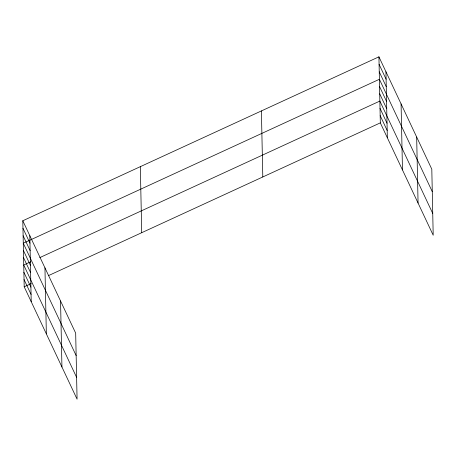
<?xml version="1.0" encoding="UTF-8"?>
<svg xmlns="http://www.w3.org/2000/svg" width="456" height="456" viewBox="0 0 456 456"><rect width="100%" height="100%" fill="white"/><g stroke="black" fill="none" stroke-linecap="round" stroke-linejoin="round"><path stroke-width="0.68" d="M22.8 220.767L75.679 333.142L77.075 399.171L24.197 286.795L22.8 220.767L378.925 56.829L431.803 169.204L433.2 235.233L380.321 122.858L378.925 56.829M30.797 261.755L23.735 265.004L76.614 377.38M39.792 257.617L379.859 101.067L432.738 213.442M24.197 286.795L31.259 283.541M48.598 275.561L380.321 122.858M379.084 64.313L386.101 79.224M379.238 71.797L386.255 86.708M432.277 191.657L379.398 79.281L23.273 243.219L76.152 355.594M379.552 86.543L386.568 101.454M379.705 93.805L386.722 108.716M380.013 108.328L387.03 123.24M380.167 115.596L387.184 130.501M22.96 228.251L29.976 243.162M23.119 235.735L30.13 250.646M23.427 250.481L30.444 265.386M23.581 257.743L30.598 272.654M23.889 272.266L30.905 287.177M24.043 279.528L31.059 294.439M416.67 137.045L418.066 203.068M401.075 103.905L402.471 169.928M385.941 71.74L387.338 137.763M261.402 110.928L262.798 176.956M140.323 166.668L141.719 232.697M60.545 300.983L61.942 367.006M44.95 267.843L46.347 333.866M29.817 235.678L31.213 301.701"/></g></svg>
